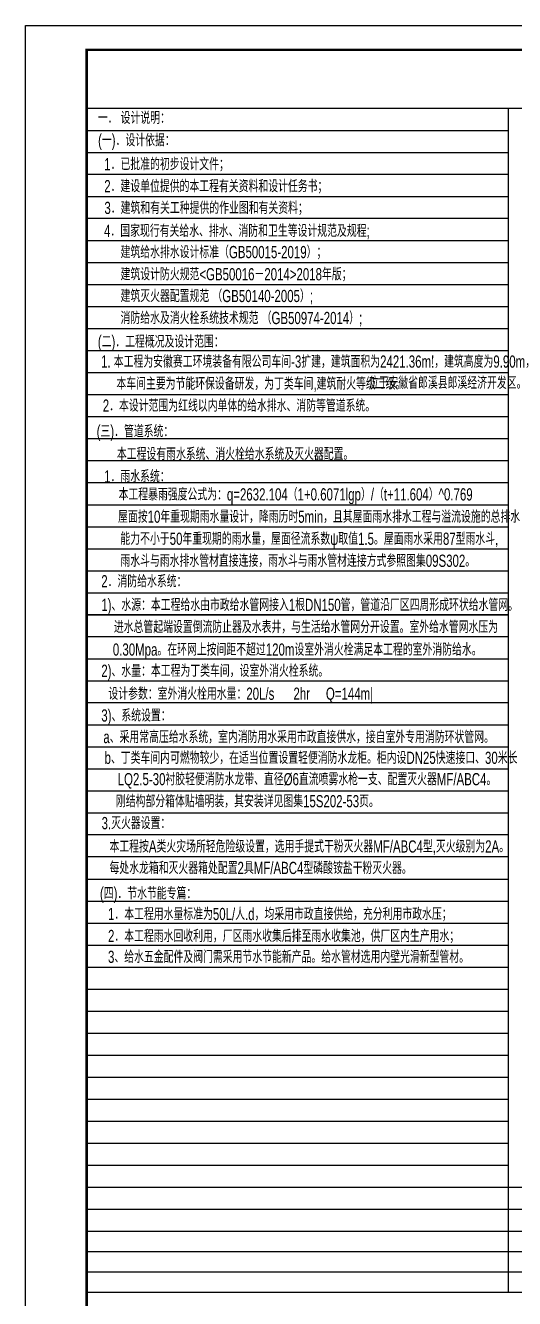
# Model space of a CAD drawing. Extents: x 795723 to 6584336, y 16443136 to 18851075.
# Drawn here: x 1961262 to 1981245, y 17852974 to 17905008 of the extents above; entities that cross this region are included whole.
import ezdxf

# ---------------------------------------------------------------- set-up
doc = ezdxf.new("R2010")
doc.units = 0
doc.header["$LTSCALE"] = 1000
doc.header["$MEASUREMENT"] = 0
for name, color, linetype in [('JZ_0', 7, 'Continuous'), ('JZ_TEXT', 42, 'Continuous'), ('TK', 4, 'Continuous')]:
    doc.layers.add(name, color=color, linetype=linetype)
doc.styles.add('gps_hz', font='hztxt_e.shx', dxfattribs={"width": 0.7, "bigfont": 'hztxt.shx'})

# ---------------------------------------------------------------- blocks, each defined once
blk = doc.blocks.new('GeYuanFrame_80871403', base_point=(20.09, 4.53))
at = {"layer": 'TK'}
blk.add_lwpolyline([(20.09, 4.53), (20.09, 598.53), (861.09, 598.53), (861.09, 4.53)], close=True, dxfattribs=at)
at = {"layer": 'TK', "const_width": 1}
blk.add_lwpolyline([(45.09, 588.53), (851.09, 588.53), (851.09, 14.53), (45.09, 14.53)], close=True, dxfattribs=at)

msp = doc.modelspace()

# ---------------------------------------------------------------- linework, layer by layer
at = {"layer": 'JZ_0', "color": 8}
for p, q in [((1963761.6, 17901621.3), (2016460.9, 17901621.3)), ((1980994.6, 17853233.3), (1980994.6, 17901621.3)), ((1963761.6, 17900721.3), (1980994.6, 17900721.3)), ((1963761.6, 17899821.3), (1980994.6, 17899821.3)), ((1980994.6, 17898921.3), (1963761.6, 17898921.3)), ((1963761.6, 17898021.3), (1980994.6, 17898021.3)), ((1980994.6, 17897121.3), (1963761.6, 17897121.3)), ((1963761.6, 17896221.3), (1980994.6, 17896221.3)), ((1963761.6, 17895321.3), (1980994.6, 17895321.3)), ((1963761.6, 17894421.3), (1980994.6, 17894421.3)), ((1963761.6, 17893521.3), (1980994.6, 17893521.3)), ((1963761.6, 17892621.3), (1980994.6, 17892621.3)), ((1963761.6, 17891721.3), (1980994.6, 17891721.3)), ((1963761.6, 17890821.3), (1980994.6, 17890821.3)), ((1963761.6, 17889921.3), (1980994.6, 17889921.3)), ((1963761.6, 17889021.3), (1980994.6, 17889021.3)), ((1963761.6, 17888121.3), (1980994.6, 17888121.3)), ((1963761.6, 17887221.3), (1980994.6, 17887221.3)), ((1963761.6, 17886321.3), (1980994.6, 17886321.3)), ((1963761.6, 17885421.3), (1980994.6, 17885421.3)), ((1963761.6, 17884521.3), (1980994.6, 17884521.3)), ((1963761.6, 17883621.3), (1980994.6, 17883621.3)), ((1963761.6, 17882721.3), (1980994.6, 17882721.3)), ((1963761.6, 17881821.3), (1980994.6, 17881821.3)), ((1963761.6, 17880921.3), (1980994.6, 17880921.3)), ((1980994.6, 17880921.3), (1963761.6, 17880921.3)), ((1980994.6, 17880021.3), (1963761.6, 17880021.3)), ((1963761.6, 17879121.3), (1980994.6, 17879121.3)), ((1963761.6, 17878221.3), (1980994.6, 17878221.3)), ((1980994.6, 17877321.3), (1963761.6, 17877321.3)), ((1963761.6, 17876421.3), (1980994.6, 17876421.3)), ((1963761.6, 17875521.3), (1980994.6, 17875521.3)), ((1963761.6, 17874621.3), (1980994.6, 17874621.3)), ((1963761.6, 17873721.3), (1980994.6, 17873721.3)), ((1963761.6, 17872821.3), (1980994.6, 17872821.3)), ((1980994.6, 17871921.3), (1963761.6, 17871921.3)), ((1980994.6, 17871021.3), (1963761.6, 17871021.3)), ((1963761.6, 17870121.3), (1980994.6, 17870121.3)), ((1963761.6, 17869221.3), (1980994.6, 17869221.3)), ((1963761.6, 17869221.3), (1980994.6, 17869221.3)), ((1963761.6, 17868321.3), (1980994.6, 17868321.3)), ((1963761.6, 17867421.3), (1980994.6, 17867421.3)), ((1963761.6, 17866521.3), (1980994.6, 17866521.3)), ((1963761.6, 17865621.3), (1980994.6, 17865621.3)), ((1963761.6, 17864721.3), (1980994.6, 17864721.3)), ((1963761.6, 17863821.3), (1980994.6, 17863821.3)), ((1963761.6, 17862921.3), (1980994.6, 17862921.3)), ((1963761.6, 17862021.3), (1980994.6, 17862021.3)), ((1963761.6, 17861121.3), (1980994.6, 17861121.3)), ((1963761.6, 17860221.3), (1980994.6, 17860221.3)), ((1963761.6, 17859321.3), (1980994.6, 17859321.3)), ((1963761.6, 17858421.3), (1980994.6, 17858421.3)), ((1963761.6, 17857521.3), (2016460.9, 17857521.3)), ((1963761.6, 17856621.3), (2016460.9, 17856621.3)), ((1963761.6, 17855721.3), (2016460.9, 17855721.3)), ((1963761.6, 17854892), (2016460.9, 17854892)), ((1963761.6, 17854062.6), (2016460.9, 17854062.6)), ((1963761.6, 17853233.3), (2016460.9, 17853233.3))]:
    msp.add_line(p, q, dxfattribs=at)

# ---------------------------------------------------------------- block references
at = {"xscale": 100, "yscale": 100, "zscale": 100}
msp.add_blockref('GeYuanFrame_80871403', (1961261.6, 17845608), dxfattribs=at)

# ---------------------------------------------------------------- texts
at = {"layer": 'JZ_TEXT', "style": 'gps_hz', "width": 0.7}
for s, p in [('一． 设计说明：', (1964215.5, 17900981.4)), ('(一)．设计依据：', (1964228.5, 17900069.4)), ('1．已批准的初步设计文件；', (1964480.9, 17899089.8)), ('2．建设单位提供的本工程有关资料和设计任务书；', (1964480.9, 17898189.8)), ('3．建筑和有关工种提供的作业图和有关资料；', (1964487.2, 17897302.6)), ('4．国家现行有关给水、排水、消防和卫生等设计规范及规程;', (1964472.3, 17896365)), ('建筑给水排水设计标准（GB50015-2019）；', (1965147.5, 17895495.9)), ('建筑设计防火规范<GB50016－2014>2018年版；', (1965147.5, 17894590.3)), ('建筑灭火器配置规范 （GB50140-2005）;', (1965147.5, 17893701.5)), ('消防给水及消火栓系统技术规范 （GB50974-2014）;', (1965147.5, 17892801.5)), ('(二)．工程概况及设计范围：', (1964218.1, 17891837.4)), (' 2．本设计范围为红线以内单体的给水排水、消防等管道系统。', (1964291.7, 17889220.5)), ('(三)．管道系统：', (1964170.8, 17888172.3)), ('本工程设有雨水系统、消火栓给水系统及灭火器配置。', (1964996.4, 17887245.4)), ('1．雨水系统：', (1964477.1, 17886327.3)), ('本工程暴雨强度公式为：q=2632.104（1+0.6071lgp）/（t+11.604）^ 0.769', (1965064.9, 17885591.9)), ('屋面按10年重现期雨水量设计，降雨历时5min，且其屋面雨水排水工程与溢流设施的总排水', (1965045.5, 17884679.4)), ('能力不小于50年重现期的雨水量，屋面径流系数ψ取值1.5。屋面雨水采用87型雨水斗,', (1965141.7, 17883779.4)), ('雨水斗与雨水排水管材直接连接，雨水斗与雨水管材连接方式参照图集09S302。', (1965141.7, 17882879.4)), ('2．消防给水系统：', (1964358.6, 17882039.2)), ('1)、水源：本工程给水由市政给水管网接入1根DN150管，管道沿厂区四周形成环状给水管网。', (1964360.8, 17881075.9)), ('进水总管起端设置倒流防止器及水表井，与生活给水管网分开设置。室外给水管网水压为', (1964873.6, 17880172.5)), ('0.30Mpa。在环网上按间距不超过120m设室外消火栓满足本工程的室外消防给水。', (1964832.2, 17879250.9)), ('2)、水量：本工程为丁类车间，设室外消火栓系统。', (1964360.8, 17878382.8)), ('设计参数：室外消火栓用水量：20L/s      2hr     Q=144m|', (1964650.5, 17877445.2)), ('3)、系统设置：', (1964360.8, 17876555.7)), ('a、采用常高压给水系统，室内消防用水采用市政直接供水，接自室外专用消防环状管网。', (1964443.9, 17875674.4)), ('b、丁类车间内可燃物较少，在适当位置设置轻便消防水龙柜。柜内设DN25快速接口、30米长', (1964493.5, 17874825.1)), ('LQ2.5-30衬胶轻便消防水龙带、直径%%C6直流喷雾水枪一支、配置灭火器MF/ABC4。', (1965029.5, 17873951.8)), ('刚结构部分箱体贴墙明装，其安装详见图集15S202-53页。', (1964957.1, 17873051.8)), ('3.灭火器设置：', (1964373, 17872156.5)), ('本工程按A类火灾场所轻危险级设置，选用手提式干粉灭火器MF/ABC4型,灭火级别为2A。', (1964694.3, 17871201.9)), ('每处水龙箱和灭火器箱处配置2具MF/ABC4型磷酸铵盐干粉灭火器。', (1964694.3, 17870324)), ('(四)．节水节能专篇：', (1964305, 17869288.5)), ('1．本工程用水量标准为50L/人.d，均采用市政直接供给，充分利用市政水压；', (1964634.4, 17868441.9)), ('2．本工程雨水回收利用，厂区雨水收集后排至雨水收集池，供厂区内生产用水；', (1964634.4, 17867541.9)), ('3、给水五金配件及阀门需采用节水节能新产品。给水管材选用内壁光滑新型管材。', (1964634.4, 17866690.8))]:
    msp.add_text(s, height=500, dxfattribs=at).set_placement(p)
at = {"layer": 'JZ_TEXT', "color": 4, "style": 'gps_hz', "width": 0.7}
for s, p in [('1. 本工程为安徽赛工环境装备有限公司车间-3扩建，建筑面积为2421.36m!，建筑高度为9.90m，', (1964351.1, 17891020.5)), ('本车间主要为节能环保设备研发，为丁类车间,建筑耐火等级二级。 ', (1964978.3, 17890120.5)), ('位于安徽省郎溪县郎溪经济开发区。', (1975290.2, 17890152))]:
    msp.add_text(s, height=500, dxfattribs=at).set_placement(p)

doc.saveas('drawing.dxf')
